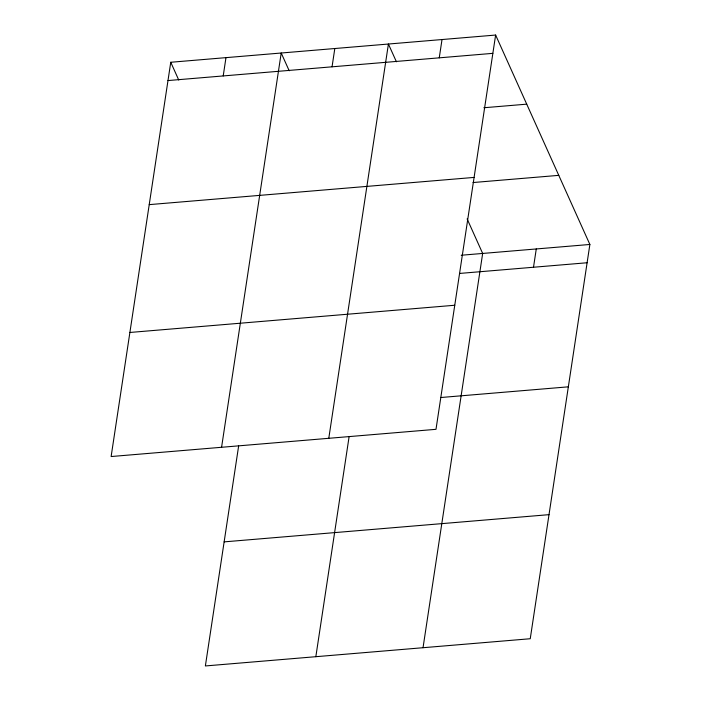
<?xml version="1.0" encoding="UTF-8"?>
<svg xmlns="http://www.w3.org/2000/svg" width="701" height="701" viewBox="0 0 701 701"><rect width="100%" height="100%" fill="white"/><g stroke="black" fill="none" stroke-linecap="round" stroke-linejoin="round"><path stroke-width="1.05" d="M170.755 62.266L111.126 456.535L435.996 429.319L495.625 35.05L170.755 62.266L178.746 80.037M223.216 75.936L225.976 57.64M221.577 447.282L281.206 53.013L289.206 70.783M238.638 446.002L205.375 665.95L530.245 638.734L589.874 244.465L495.625 35.05M332.046 66.814L334.815 48.518M328.787 438.3L388.415 44.032L396.415 61.802M315.836 656.697L349.098 436.749M439.255 57.832L442.024 39.536M423.036 647.715L482.665 253.447L467.12 218.887M533.505 267.247L536.274 248.951M167.986 80.562L492.856 53.346M483.848 107.752L526.731 104.16M149.225 204.631L474.095 177.414M473.009 182.54L558.776 175.355M461.223 255.243L589.874 244.465M459.532 273.443L587.114 262.752M129.887 332.467L454.765 305.25M440.771 397.52L568.345 386.829M224.136 541.873L549.014 514.657"/></g></svg>
